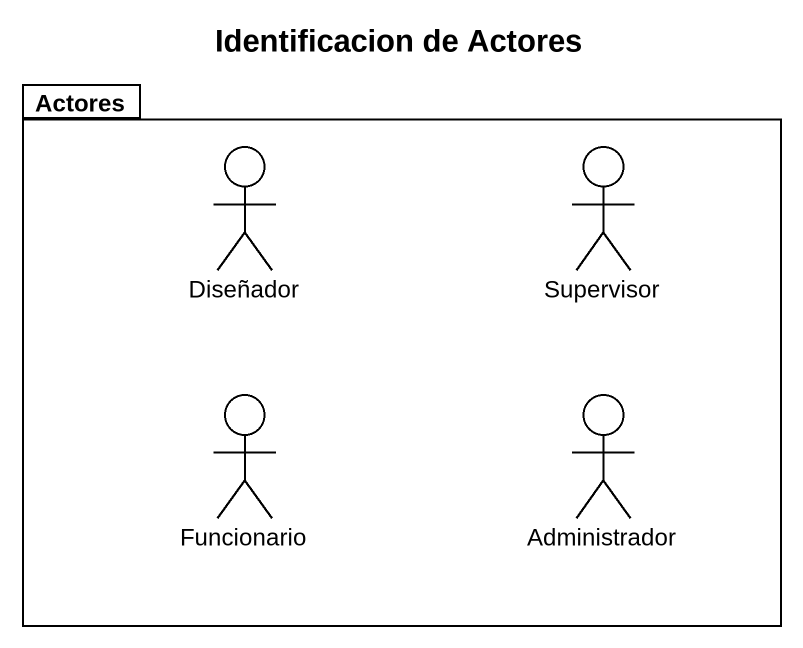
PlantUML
@startuml
title Identificacion de Actores
package Actores {
  actor Diseñador
  actor Supervisor
  actor Funcionario
  actor Administrador
}
@enduml
